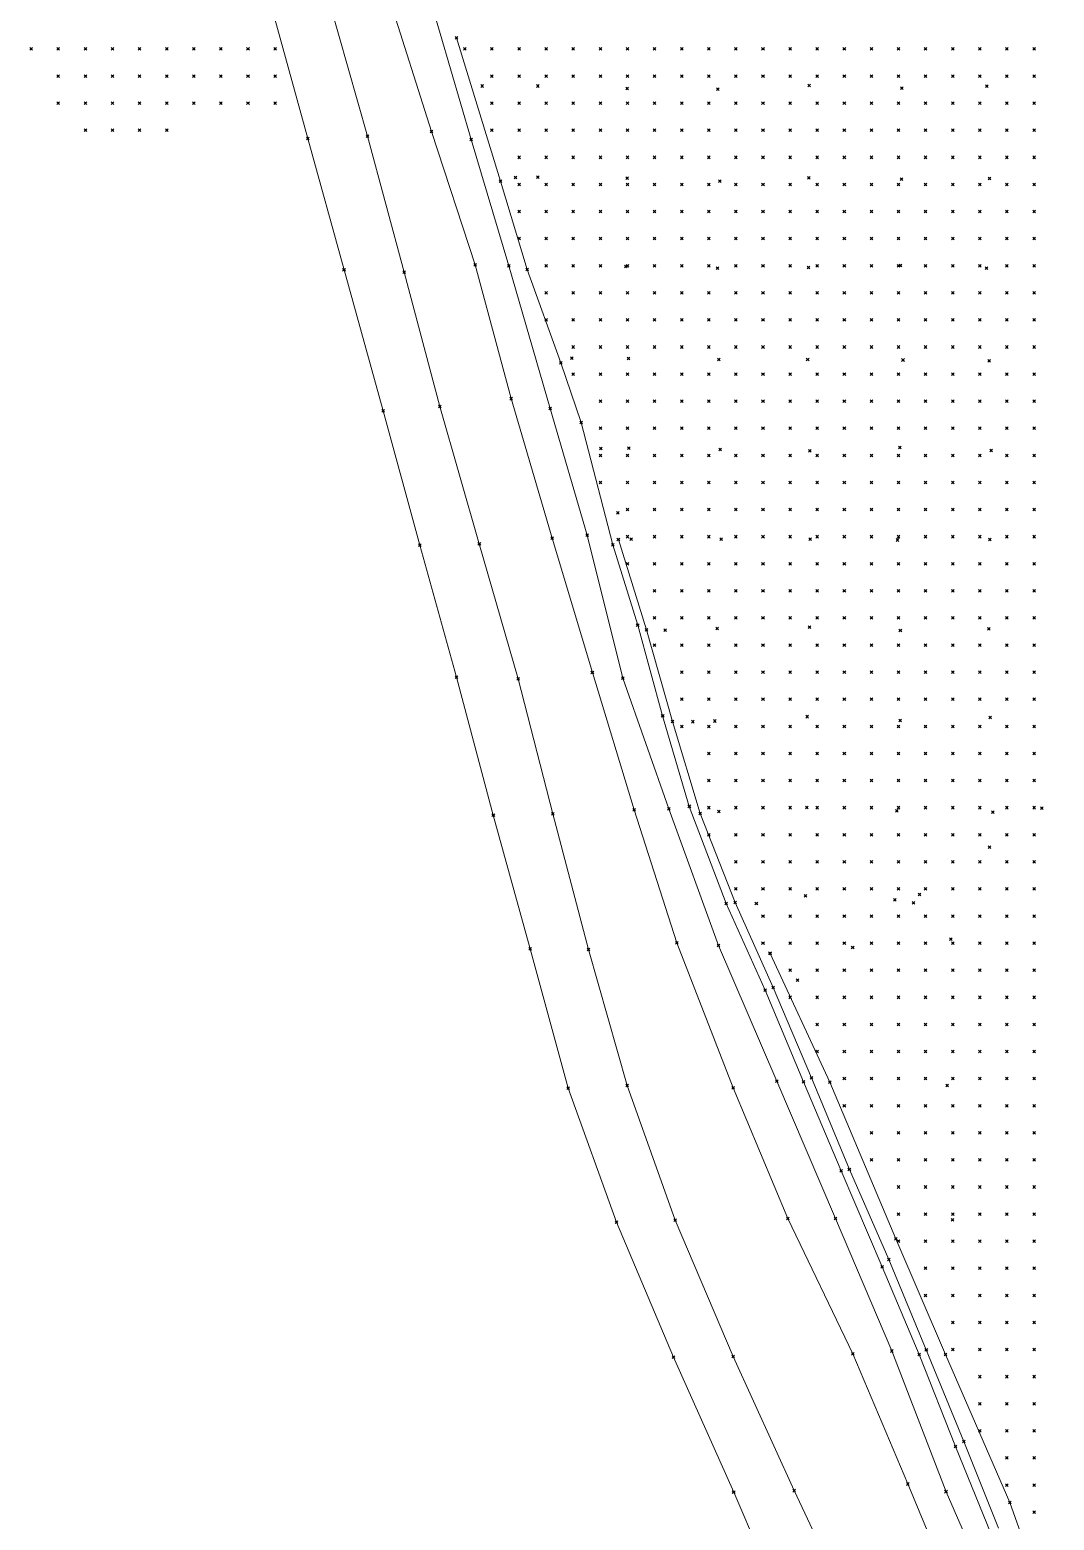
# Model space of a CAD drawing. Header units: metres. Extents: x 441556 to 446409, y 432338 to 461058.
# Drawn here: x 445126.3 to 445239.7, y 435101.6 to 435266.6 of the extents above; entities that cross this region are included whole.
import ezdxf

# ---------------------------------------------------------------- set-up
doc = ezdxf.new("R2010")
doc.units = ezdxf.units.M
doc.header["$MEASUREMENT"] = 0
doc.header["$PDMODE"] = 35
doc.header["$PDSIZE"] = 0.15
for name, color, linetype, lineweight in [('DTM-BRE-RevN_GRP_CANAL', 2, 'Continuous', 0), ('DTM-BRE-RevN_GRP_CANAL IRIGATIE JOS', 2, 'Continuous', 0), ('DTM-BRE-RevN_GRP_CANAL IRIGATIE SUS', 2, 'Continuous', 0), ('DTM-BRE-RevN_GRP_DIG', 2, 'Continuous', 0), ('DTM-BRE-RevN_GRP_TALUZ JOS', 2, 'Continuous', 0), ('DTM-NOK-RevN_LIDAR_co_lidar', 91, 'Continuous', 0), ('DTM-NOK-RevN_RTK', 32, 'Continuous', 0)]:
    doc.layers.add(name, color=color, linetype=linetype, lineweight=lineweight)

msp = doc.modelspace()

# ---------------------------------------------------------------- linework, layer by layer
at = {"layer": 'DTM-BRE-RevN_GRP_CANAL'}
for p, q in [((445173.507, 435265.708, 323.113), (445178.389, 435249.836, 322.747)), ((445178.389, 435249.836, 322.747), (445181.325, 435240.045, 322.667)), ((445181.325, 435240.045, 322.667), (445185.076, 435229.737, 322.396)), ((445185.076, 435229.737, 322.396), (445187.317, 435223.103, 322.24)), ((445187.317, 435223.103, 322.24), (445190.808, 435209.577, 322.082)), ((445190.808, 435209.577, 322.082), (445193.566, 435200.683, 321.963)), ((445194.539, 435200.153, 321.903), (445191.428, 435210.179, 322.074)), ((445193.566, 435200.683, 321.963), (445196.331, 435190.656, 321.864)), ((445197.419, 435190.02, 321.802), (445194.539, 435200.153, 321.903)), ((445196.331, 435190.656, 321.864), (445199.282, 435180.627, 321.712)), ((445200.469, 435179.826, 321.642), (445197.419, 435190.02, 321.802)), ((445199.282, 435180.627, 321.712), (445203.366, 435169.879, 321.466)), ((445204.352, 435169.983, 321.465), (445200.469, 435179.826, 321.642)), ((445203.366, 435169.879, 321.466), (445207.669, 435160.267, 321.37)), ((445208.545, 435160.584, 321.382), (445204.352, 435169.983, 321.465)), ((445207.669, 435160.267, 321.37), (445211.913, 435150.119, 321.209)), ((445212.806, 435150.577, 321.218), (445208.545, 435160.584, 321.382)), ((445211.913, 435150.119, 321.209), (445216.08, 435140.28, 321.242)), ((445216.988, 435140.433, 321.222), (445212.806, 435150.577, 321.218)), ((445216.08, 435140.28, 321.242), (445220.617, 435129.665, 321.015)), ((445221.357, 435130.466, 321.008), (445216.988, 435140.433, 321.222)), ((445225.507, 435120.48, 320.943), (445221.357, 435130.466, 321.008)), ((445220.617, 435129.665, 321.015), (445224.731, 435119.938, 320.972)), ((445229.649, 435110.31, 320.865), (445225.507, 435120.48, 320.943)), ((445224.731, 435119.938, 320.972), (445228.734, 435109.759, 320.93)), ((445228.734, 435109.759, 320.93), (445232.668, 435100.065, 320.944)), ((445233.477, 435100.715, 320.886), (445229.649, 435110.31, 320.865))]:
    msp.add_line(p, q, dxfattribs=at)
at = {"layer": 'DTM-BRE-RevN_GRP_CANAL IRIGATIE JOS'}
for p, q in [((445175.14, 435254.437, 323.882), (445170.474, 435270.442, 324.148)), ((445179.322, 435240.463, 323.62), (445175.14, 435254.437, 323.882)), ((445183.881, 435224.656, 323.449), (445179.322, 435240.463, 323.62)), ((445187.98, 435210.661, 323.747), (445183.881, 435224.656, 323.449)), ((445191.908, 435194.819, 323.618), (445187.98, 435210.661, 323.747)), ((445197.03, 435180.351, 323.24), (445191.908, 435194.819, 323.618)), ((445202.5, 435165.214, 323.079), (445197.03, 435180.351, 323.24)), ((445208.976, 435150.216, 322.935), (445202.5, 435165.214, 323.079)), ((445215.445, 435134.99, 322.825), (445208.976, 435150.216, 322.935)), ((445221.683, 435120.336, 322.569), (445215.445, 435134.99, 322.825)), ((445227.687, 435104.763, 322.643), (445221.683, 435120.336, 322.569)), ((445233.996, 435090.347, 322.447), (445227.687, 435104.763, 322.643))]:
    msp.add_line(p, q, dxfattribs=at)
at = {"layer": 'DTM-BRE-RevN_GRP_CANAL IRIGATIE SUS'}
for p, q in [((445214.845, 435150.11, 322.194), (445208.216, 435164.333, 322.397)), ((445222.141, 435132.743, 321.817), (445214.845, 435150.11, 322.194)), ((445227.625, 435119.962, 321.871), (445222.141, 435132.743, 321.817)), ((445234.741, 435103.553, 321.868), (445227.625, 435119.962, 321.871)), ((445239.656, 435089.823, 321.683), (445234.741, 435103.553, 321.868))]:
    msp.add_line(p, q, dxfattribs=at)
at = {"layer": 'DTM-BRE-RevN_GRP_DIG'}
for p, q in [((445157.06, 435254.567, 327.482), (445152.809, 435269.962, 327.557)), ((445163.683, 435254.81, 327.133), (445159.382, 435269.922, 327.257)), ((445161.07, 435240.001, 327.411), (445157.06, 435254.567, 327.482)), ((445167.712, 435239.772, 327.131), (445163.683, 435254.81, 327.133)), ((445165.404, 435224.409, 327.481), (445161.07, 435240.001, 327.411)), ((445171.686, 435224.88, 327.16), (445167.712, 435239.772, 327.131)), ((445169.461, 435209.533, 327.397), (445165.404, 435224.409, 327.481)), ((445176.043, 435209.686, 326.998), (445171.686, 435224.88, 327.16)), ((445173.515, 435194.915, 327.346), (445169.461, 435209.533, 327.397)), ((445180.353, 435194.743, 326.952), (445176.043, 435209.686, 326.998)), ((445177.593, 435179.653, 327.323), (445173.515, 435194.915, 327.346)), ((445184.162, 435179.786, 326.988), (445180.353, 435194.743, 326.952)), ((445181.663, 435164.854, 327.293), (445177.593, 435179.653, 327.323)), ((445188.128, 435164.787, 326.936), (445184.162, 435179.786, 326.988)), ((445185.879, 435149.415, 327.249), (445181.663, 435164.854, 327.293)), ((445192.39, 435149.719, 326.944), (445188.128, 435164.787, 326.936)), ((445191.235, 435134.593, 327.179), (445185.879, 435149.415, 327.249)), ((445197.73, 435134.812, 326.887), (445192.39, 435149.719, 326.944)), ((445197.518, 435119.666, 327.127), (445191.235, 435134.593, 327.179)), ((445204.134, 435119.715, 326.958), (445197.73, 435134.812, 326.887)), ((445204.189, 435104.703, 327.073), (445197.518, 435119.666, 327.127)), ((445210.886, 435104.877, 326.873), (445204.134, 435119.715, 326.958)), ((445210.71, 435089.696, 327.022), (445204.189, 435104.703, 327.073)), ((445218.053, 435089.663, 326.798), (445210.886, 435104.877, 326.873))]:
    msp.add_line(p, q, dxfattribs=at)
at = {"layer": 'DTM-BRE-RevN_GRP_TALUZ JOS'}
for p, q in [((445170.736, 435255.334, 324.012), (445165.974, 435270.424, 324.239)), ((445175.588, 435240.564, 323.701), (445170.736, 435255.334, 324.012)), ((445179.569, 435225.756, 323.638), (445175.588, 435240.564, 323.701)), ((445184.11, 435210.329, 323.542), (445179.569, 435225.756, 323.638)), ((445188.551, 435195.44, 323.605), (445184.11, 435210.329, 323.542)), ((445193.185, 435180.251, 323.414), (445188.551, 435195.44, 323.605)), ((445197.902, 435165.527, 323.18), (445193.185, 435180.251, 323.414)), ((445204.128, 435149.479, 322.853), (445197.902, 435165.527, 323.18)), ((445210.167, 435135, 322.588), (445204.128, 435149.479, 322.853)), ((445217.376, 435120.018, 322.545), (445210.167, 435135, 322.588)), ((445223.459, 435105.614, 322.662), (445217.376, 435120.018, 322.545)), ((445229.968, 435090.071, 322.475), (445223.459, 435105.614, 322.662))]:
    msp.add_line(p, q, dxfattribs=at)
at = {"layer": 'DTM-NOK-RevN_LIDAR_co_lidar'}
for p in [(445126.452, 435264.466, 323.407), (445129.451, 435264.466, 323.555), (445132.451, 435264.466, 323.743), (445135.45, 435264.466, 323.861), (445138.449, 435264.466, 323.908), (445141.449, 435264.466, 324.202), (445144.448, 435264.466, 324.545), (445147.448, 435264.466, 324.627), (445150.447, 435264.466, 324.764), (445153.446, 435264.466, 325.928), (445174.442, 435264.466, 323.072), (445177.441, 435264.466, 322.898), (445180.441, 435264.466, 323.053), (445183.44, 435264.466, 323.216), (445186.44, 435264.466, 323.287), (445189.439, 435264.466, 323.389), (445192.438, 435264.466, 323.394), (445195.438, 435264.466, 323.426), (445198.437, 435264.466, 323.461), (445201.436, 435264.466, 323.518), (445204.436, 435264.466, 323.605), (445207.435, 435264.466, 323.631), (445210.435, 435264.466, 323.613), (445213.434, 435264.466, 323.612), (445216.433, 435264.466, 323.702), (445219.433, 435264.466, 323.828), (445222.432, 435264.466, 323.925), (445225.432, 435264.466, 323.986), (445228.431, 435264.466, 323.988), (445231.43, 435264.466, 323.975), (445234.43, 435264.466, 323.963), (445237.429, 435264.466, 323.986), (445129.451, 435261.466, 323.527), (445132.451, 435261.466, 323.673), (445135.45, 435261.466, 323.765), (445138.449, 435261.466, 323.806), (445141.449, 435261.466, 324.062), (445144.448, 435261.466, 324.542), (445147.448, 435261.466, 324.677), (445150.447, 435261.466, 324.597), (445153.446, 435261.466, 325.531), (445177.441, 435261.466, 323.026), (445180.441, 435261.466, 323.064), (445183.44, 435261.466, 323.203), (445186.44, 435261.466, 323.281), (445189.439, 435261.466, 323.305), (445192.438, 435261.466, 323.347), (445195.438, 435261.466, 323.391), (445198.437, 435261.466, 323.377), (445201.436, 435261.466, 323.39), (445204.436, 435261.466, 323.436), (445207.435, 435261.466, 323.436), (445210.435, 435261.466, 323.458), (445213.434, 435261.466, 323.551), (445216.433, 435261.466, 323.663), (445219.433, 435261.466, 323.797), (445222.432, 435261.466, 323.915), (445225.432, 435261.466, 323.897), (445228.431, 435261.466, 323.861), (445231.43, 435261.466, 323.808), (445234.43, 435261.466, 323.805), (445237.429, 435261.466, 324.03), (445129.451, 435258.467, 323.487), (445132.451, 435258.467, 323.578), (445135.45, 435258.467, 323.68), (445138.449, 435258.467, 323.781), (445141.449, 435258.467, 323.981), (445144.448, 435258.467, 324.536), (445147.448, 435258.467, 324.694), (445150.447, 435258.467, 324.414), (445153.446, 435258.467, 325.204), (445177.441, 435258.467, 323.212), (445180.441, 435258.467, 323.116), (445183.44, 435258.467, 323.199), (445186.44, 435258.467, 323.23), (445189.439, 435258.467, 323.285), (445192.438, 435258.467, 323.304), (445195.438, 435258.467, 323.351), (445198.437, 435258.467, 323.321), (445201.436, 435258.467, 323.234), (445204.436, 435258.467, 323.289), (445207.435, 435258.467, 323.344), (445210.435, 435258.467, 323.423), (445213.434, 435258.467, 323.492), (445216.433, 435258.467, 323.61), (445219.433, 435258.467, 323.717), (445222.432, 435258.467, 323.796), (445225.432, 435258.467, 323.801), (445228.431, 435258.467, 323.737), (445231.43, 435258.467, 323.721), (445234.43, 435258.467, 323.868), (445237.429, 435258.467, 324.06), (445132.451, 435255.468, 323.54), (445135.45, 435255.468, 323.596), (445138.449, 435255.468, 323.682), (445141.449, 435255.468, 323.889), (445177.441, 435255.468, 323.624), (445180.441, 435255.468, 323.281), (445183.44, 435255.468, 323.222), (445186.44, 435255.468, 323.215), (445189.439, 435255.468, 323.263), (445192.438, 435255.468, 323.294), (445195.438, 435255.468, 323.267), (445198.437, 435255.468, 323.18), (445201.436, 435255.468, 323.199), (445204.436, 435255.468, 323.284), (445207.435, 435255.468, 323.365), (445210.435, 435255.468, 323.451), (445213.434, 435255.468, 323.548), (445216.433, 435255.468, 323.619), (445219.433, 435255.468, 323.646), (445222.432, 435255.468, 323.689), (445225.432, 435255.468, 323.628), (445228.431, 435255.468, 323.652), (445231.43, 435255.468, 323.835), (445234.43, 435255.468, 323.929), (445237.429, 435255.468, 324.027), (445180.441, 435252.468, 323.335), (445183.44, 435252.468, 323.098), (445186.44, 435252.468, 323.082), (445189.439, 435252.468, 323.104), (445192.438, 435252.468, 323.145), (445195.438, 435252.468, 323.168), (445198.437, 435252.468, 323.171), (445201.436, 435252.468, 323.194), (445204.436, 435252.468, 323.261), (445207.435, 435252.468, 323.356), (445210.435, 435252.468, 323.49), (445213.434, 435252.468, 323.544), (445216.433, 435252.468, 323.547), (445219.433, 435252.468, 323.505), (445222.432, 435252.468, 323.472), (445225.432, 435252.468, 323.605), (445228.431, 435252.468, 323.783), (445231.43, 435252.468, 323.872), (445234.43, 435252.468, 323.888), (445237.429, 435252.468, 323.968), (445180.441, 435249.469, 322.79), (445183.44, 435249.469, 323.004), (445186.44, 435249.469, 323.086), (445189.439, 435249.469, 323.01), (445192.438, 435249.469, 323.057), (445195.438, 435249.469, 323.115), (445198.437, 435249.469, 323.151), (445201.436, 435249.469, 323.158), (445204.436, 435249.469, 323.206), (445207.435, 435249.469, 323.301), (445210.435, 435249.469, 323.363), (445213.434, 435249.469, 323.436), (445216.433, 435249.469, 323.394), (445219.433, 435249.469, 323.305), (445222.432, 435249.469, 323.477), (445225.432, 435249.469, 323.658), (445228.431, 435249.469, 323.73), (445231.43, 435249.469, 323.754), (445234.43, 435249.469, 323.807), (445237.429, 435249.469, 323.958), (445180.441, 435246.47, 322.974), (445183.44, 435246.47, 322.963), (445186.44, 435246.47, 323.194), (445189.439, 435246.47, 323.045), (445192.438, 435246.47, 323.058), (445195.438, 435246.47, 323.103), (445198.437, 435246.47, 323.125), (445201.436, 435246.47, 323.09), (445204.436, 435246.47, 323.062), (445207.435, 435246.47, 323.128), (445210.435, 435246.47, 323.22), (445213.434, 435246.47, 323.214), (445216.433, 435246.47, 323.276), (445219.433, 435246.47, 323.412), (445222.432, 435246.47, 323.541), (445225.432, 435246.47, 323.617), (445228.431, 435246.47, 323.645), (445231.43, 435246.47, 323.68), (445234.43, 435246.47, 323.736), (445237.429, 435246.47, 323.791), (445180.441, 435243.47, 323.131), (445183.44, 435243.47, 322.709), (445186.44, 435243.47, 323.19), (445189.439, 435243.47, 323.069), (445192.438, 435243.47, 322.948), (445195.438, 435243.47, 322.982), (445198.437, 435243.47, 322.983), (445201.436, 435243.47, 322.95), (445204.436, 435243.47, 322.985), (445207.435, 435243.47, 323.008), (445210.435, 435243.47, 323.015), (445213.434, 435243.47, 323.131), (445216.433, 435243.47, 323.33), (445219.433, 435243.47, 323.44), (445222.432, 435243.47, 323.482), (445225.432, 435243.47, 323.517), (445228.431, 435243.47, 323.58), (445231.43, 435243.47, 323.601), (445234.43, 435243.47, 323.624), (445237.429, 435243.47, 323.761), (445183.44, 435240.471, 322.421), (445186.44, 435240.471, 322.575), (445189.439, 435240.471, 322.796), (445192.438, 435240.471, 322.855), (445195.438, 435240.471, 322.879), (445198.437, 435240.471, 322.888), (445201.436, 435240.471, 322.895), (445204.436, 435240.471, 322.867), (445207.435, 435240.471, 322.882), (445210.435, 435240.471, 323.05), (445213.434, 435240.471, 323.213), (445216.433, 435240.471, 323.317), (445219.433, 435240.471, 323.323), (445222.432, 435240.471, 323.372), (445225.432, 435240.471, 323.409), (445228.431, 435240.471, 323.419), (445231.43, 435240.471, 323.52), (445234.43, 435240.471, 323.603), (445237.429, 435240.471, 323.682), (445183.44, 435237.471, 322.596), (445186.44, 435237.471, 322.535), (445189.439, 435237.471, 322.871), (445192.438, 435237.471, 322.788), (445195.438, 435237.471, 322.787), (445198.437, 435237.471, 322.786), (445201.436, 435237.471, 322.766), (445204.436, 435237.471, 322.821), (445207.435, 435237.471, 323.013), (445210.435, 435237.471, 323.133), (445213.434, 435237.471, 323.225), (445216.433, 435237.471, 323.243), (445219.433, 435237.471, 323.254), (445222.432, 435237.471, 323.26), (445225.432, 435237.471, 323.309), (445228.431, 435237.471, 323.425), (445231.43, 435237.471, 323.473), (445234.43, 435237.471, 323.519), (445237.429, 435237.471, 323.658), (445183.44, 435234.472, 322.902), (445186.44, 435234.472, 322.521), (445189.439, 435234.472, 322.793), (445192.438, 435234.472, 322.715), (445195.438, 435234.472, 322.634), (445198.437, 435234.472, 322.613), (445201.436, 435234.472, 322.763), (445204.436, 435234.472, 322.991), (445207.435, 435234.472, 323.086), (445210.435, 435234.472, 323.075), (445213.434, 435234.472, 323.12), (445216.433, 435234.472, 323.168), (445219.433, 435234.472, 323.185), (445222.432, 435234.472, 323.212), (445225.432, 435234.472, 323.347), (445228.431, 435234.472, 323.382), (445231.43, 435234.472, 323.415), (445234.43, 435234.472, 323.524), (445237.429, 435234.472, 323.603), (445186.44, 435231.473, 322.501), (445189.439, 435231.473, 322.619), (445192.438, 435231.473, 322.613), (445195.438, 435231.473, 322.559), (445198.437, 435231.473, 322.706), (445201.436, 435231.473, 322.878), (445204.436, 435231.473, 323.004), (445207.435, 435231.473, 323), (445210.435, 435231.473, 322.955), (445213.434, 435231.473, 322.991), (445216.433, 435231.473, 323.059), (445219.433, 435231.473, 323.142), (445222.432, 435231.473, 323.267), (445225.432, 435231.473, 323.302), (445228.431, 435231.473, 323.344), (445231.43, 435231.473, 323.423), (445234.43, 435231.473, 323.52), (445237.429, 435231.473, 323.653), (445186.44, 435228.473, 322.369), (445189.439, 435228.473, 322.345), (445192.438, 435228.473, 322.558), (445195.438, 435228.473, 322.622), (445198.437, 435228.473, 322.737), (445201.436, 435228.473, 322.882), (445204.436, 435228.473, 322.939), (445207.435, 435228.473, 322.951), (445210.435, 435228.473, 322.941), (445213.434, 435228.473, 322.956), (445216.433, 435228.473, 323.019), (445219.433, 435228.473, 323.14), (445222.432, 435228.473, 323.19), (445225.432, 435228.473, 323.274), (445228.431, 435228.473, 323.326), (445231.43, 435228.473, 323.38), (445234.43, 435228.473, 323.53), (445237.429, 435228.473, 323.663), (445189.439, 435225.474, 322.298), (445192.438, 435225.474, 322.525), (445195.438, 435225.474, 322.635), (445198.437, 435225.474, 322.728), (445201.436, 435225.474, 322.831), (445204.436, 435225.474, 322.912), (445207.435, 435225.474, 322.912), (445210.435, 435225.474, 322.923), (445213.434, 435225.474, 323.02), (445216.433, 435225.474, 323.101), (445219.433, 435225.474, 323.165), (445222.432, 435225.474, 323.269), (445225.432, 435225.474, 323.266), (445228.431, 435225.474, 323.308), (445231.43, 435225.474, 323.423), (445234.43, 435225.474, 323.538), (445237.429, 435225.474, 323.613), (445189.439, 435222.474, 322.426), (445192.438, 435222.474, 322.504), (445195.438, 435222.474, 322.625), (445198.437, 435222.474, 322.739), (445201.436, 435222.474, 322.81), (445204.436, 435222.474, 322.867), (445207.435, 435222.474, 322.928), (445210.435, 435222.474, 323.018), (445213.434, 435222.474, 323.056), (445216.433, 435222.474, 323.106), (445219.433, 435222.474, 323.228), (445222.432, 435222.474, 323.267), (445225.432, 435222.474, 323.297), (445228.431, 435222.474, 323.402), (445231.43, 435222.474, 323.475), (445234.43, 435222.474, 323.537), (445237.429, 435222.474, 323.59), (445189.439, 435219.475, 322.577), (445192.438, 435219.475, 322.437), (445195.438, 435219.475, 322.652), (445198.437, 435219.475, 322.75), (445201.436, 435219.475, 322.757), (445204.436, 435219.475, 322.888), (445207.435, 435219.475, 322.967), (445210.435, 435219.475, 323.026), (445213.434, 435219.475, 323.12), (445216.433, 435219.475, 323.15), (445219.433, 435219.475, 323.22), (445222.432, 435219.475, 323.33), (445225.432, 435219.475, 323.391), (445228.431, 435219.475, 323.44), (445231.43, 435219.475, 323.456), (445234.43, 435219.475, 323.486), (445237.429, 435219.475, 323.528), (445189.439, 435216.476, 322.906), (445192.438, 435216.476, 322.307), (445195.438, 435216.476, 322.65), (445198.437, 435216.476, 322.654), (445201.436, 435216.476, 322.713), (445204.436, 435216.476, 322.812), (445207.435, 435216.476, 322.916), (445210.435, 435216.476, 323.039), (445213.434, 435216.476, 323.071), (445216.433, 435216.476, 323.128), (445219.433, 435216.476, 323.236), (445222.432, 435216.476, 323.328), (445225.432, 435216.476, 323.412), (445228.431, 435216.476, 323.404), (445231.43, 435216.476, 323.371), (445234.43, 435216.476, 323.392), (445237.429, 435216.476, 323.52), (445192.438, 435213.476, 322.023), (445195.438, 435213.476, 322.319), (445198.437, 435213.476, 322.55), (445201.436, 435213.476, 322.675), (445204.436, 435213.476, 322.828), (445207.435, 435213.476, 322.93), (445210.435, 435213.476, 322.982), (445213.434, 435213.476, 323.054), (445216.433, 435213.476, 323.146), (445219.433, 435213.476, 323.231), (445222.432, 435213.476, 323.262), (445225.432, 435213.476, 323.267), (445228.431, 435213.476, 323.278), (445231.43, 435213.476, 323.357), (445234.43, 435213.476, 323.474), (445237.429, 435213.476, 323.573), (445192.438, 435210.477, 321.888), (445195.438, 435210.477, 321.932), (445198.437, 435210.477, 322.408), (445201.436, 435210.477, 322.574), (445204.436, 435210.477, 322.753), (445207.435, 435210.477, 322.88), (445210.435, 435210.477, 323.001), (445213.434, 435210.477, 323.099), (445216.433, 435210.477, 323.148), (445219.433, 435210.477, 323.132), (445222.432, 435210.477, 323.097), (445225.432, 435210.477, 323.085), (445228.431, 435210.477, 323.25), (445231.43, 435210.477, 323.416), (445234.43, 435210.477, 323.51), (445237.429, 435210.477, 323.556), (445192.438, 435207.478, 321.524), (445195.438, 435207.478, 321.518), (445198.437, 435207.478, 322.058), (445201.436, 435207.478, 322.455), (445204.436, 435207.478, 322.734), (445207.435, 435207.478, 322.92), (445210.435, 435207.478, 323.031), (445213.434, 435207.478, 323.086), (445216.433, 435207.478, 323.061), (445219.433, 435207.478, 323.015), (445222.432, 435207.478, 323.015), (445225.432, 435207.478, 323.13), (445228.431, 435207.478, 323.297), (445231.43, 435207.478, 323.402), (445234.43, 435207.478, 323.488), (445237.429, 435207.478, 323.527), (445195.438, 435204.478, 321.461), (445198.437, 435204.478, 322.054), (445201.436, 435204.478, 322.631), (445204.436, 435204.478, 322.801), (445207.435, 435204.478, 322.94), (445210.435, 435204.478, 323.028), (445213.434, 435204.478, 323.014), (445216.433, 435204.478, 322.945), (445219.433, 435204.478, 322.967), (445222.432, 435204.478, 323.089), (445225.432, 435204.478, 323.195), (445228.431, 435204.478, 323.287), (445231.43, 435204.478, 323.384), (445234.43, 435204.478, 323.445), (445237.429, 435204.478, 323.445), (445195.438, 435201.479, 321.617), (445198.437, 435201.479, 322.061), (445201.436, 435201.479, 322.723), (445204.436, 435201.479, 322.828), (445207.435, 435201.479, 322.971), (445210.435, 435201.479, 323.024), (445213.434, 435201.479, 322.934), (445216.433, 435201.479, 322.926), (445219.433, 435201.479, 323.054), (445222.432, 435201.479, 323.179), (445225.432, 435201.479, 323.252), (445228.431, 435201.479, 323.296), (445231.43, 435201.479, 323.331), (445234.43, 435201.479, 323.336), (445237.429, 435201.479, 323.358), (445195.438, 435198.479, 322.157), (445198.437, 435198.479, 322.23), (445201.436, 435198.479, 322.774), (445204.436, 435198.479, 322.814), (445207.435, 435198.479, 322.756), (445210.435, 435198.479, 322.744), (445213.434, 435198.479, 322.855), (445216.433, 435198.479, 322.994), (445219.433, 435198.479, 323.131), (445222.432, 435198.479, 323.207), (445225.432, 435198.479, 323.253), (445228.431, 435198.479, 323.254), (445231.43, 435198.479, 323.226), (445234.43, 435198.479, 323.233), (445237.429, 435198.479, 323.244), (445198.437, 435195.48, 321.651), (445201.436, 435195.48, 322.431), (445204.436, 435195.48, 322.596), (445207.435, 435195.48, 322.58), (445210.435, 435195.48, 322.731), (445213.434, 435195.48, 322.925), (445216.433, 435195.48, 323.052), (445219.433, 435195.48, 323.143), (445222.432, 435195.48, 323.183), (445225.432, 435195.48, 323.174), (445228.431, 435195.48, 323.162), (445231.43, 435195.48, 323.127), (445234.43, 435195.48, 323.122), (445237.429, 435195.48, 323.123), (445198.437, 435192.481, 321.394), (445201.436, 435192.481, 321.987), (445204.436, 435192.481, 322.504), (445207.435, 435192.481, 322.629), (445210.435, 435192.481, 322.781), (445213.434, 435192.481, 322.964), (445216.433, 435192.481, 323.062), (445219.433, 435192.481, 323.092), (445222.432, 435192.481, 323.1), (445225.432, 435192.481, 323.079), (445228.431, 435192.481, 323.039), (445231.43, 435192.481, 323.015), (445234.43, 435192.481, 323.014), (445237.429, 435192.481, 323.016), (445198.437, 435189.481, 321.693), (445201.436, 435189.481, 321.979), (445204.436, 435189.481, 322.62), (445207.435, 435189.481, 322.7), (445210.435, 435189.481, 322.814), (445213.434, 435189.481, 322.95), (445216.433, 435189.481, 323.001), (445219.433, 435189.481, 322.994), (445222.432, 435189.481, 322.957), (445225.432, 435189.481, 322.909), (445228.431, 435189.481, 322.861), (445231.43, 435189.481, 322.88), (445234.43, 435189.481, 322.931), (445237.429, 435189.481, 323.043), (445201.436, 435186.482, 321.672), (445204.436, 435186.482, 322.471), (445207.435, 435186.482, 322.656), (445210.435, 435186.482, 322.767), (445213.434, 435186.482, 322.873), (445216.433, 435186.482, 322.898), (445219.433, 435186.482, 322.9), (445222.432, 435186.482, 322.834), (445225.432, 435186.482, 322.729), (445228.431, 435186.482, 322.719), (445231.43, 435186.482, 322.831), (445234.43, 435186.482, 323.002), (445237.429, 435186.482, 323.079), (445201.436, 435183.482, 321.47), (445204.436, 435183.482, 322.246), (445207.435, 435183.482, 322.541), (445210.435, 435183.482, 322.696), (445213.434, 435183.482, 322.768), (445216.433, 435183.482, 322.779), (445219.433, 435183.482, 322.772), (445222.432, 435183.482, 322.718), (445225.432, 435183.482, 322.657), (445228.431, 435183.482, 322.712), (445231.43, 435183.482, 322.901), (445234.43, 435183.482, 323.063), (445237.429, 435183.482, 322.962), (445201.436, 435180.483, 321.62), (445204.436, 435180.483, 321.914), (445207.435, 435180.483, 322.454), (445210.435, 435180.483, 322.614), (445213.434, 435180.483, 322.709), (445216.433, 435180.483, 322.693), (445219.433, 435180.483, 322.655), (445222.432, 435180.483, 322.695), (445225.432, 435180.483, 322.811), (445228.431, 435180.483, 322.983), (445231.43, 435180.483, 322.902), (445234.43, 435180.483, 322.851), (445237.429, 435180.483, 322.836), (445201.436, 435177.484, 321.934), (445204.436, 435177.484, 321.759), (445207.435, 435177.484, 322.388), (445210.435, 435177.484, 322.554), (445213.434, 435177.484, 322.718), (445216.433, 435177.484, 322.696), (445219.433, 435177.484, 322.744), (445222.432, 435177.484, 322.876), (445225.432, 435177.484, 322.912), (445228.431, 435177.484, 322.829), (445231.43, 435177.484, 322.672), (445234.43, 435177.484, 322.71), (445237.429, 435177.484, 322.799), (445204.436, 435174.484, 321.35), (445207.435, 435174.484, 321.754), (445210.435, 435174.484, 322.462), (445213.434, 435174.484, 322.685), (445216.433, 435174.484, 322.798), (445219.433, 435174.484, 322.914), (445222.432, 435174.484, 322.972), (445225.432, 435174.484, 322.831), (445228.431, 435174.484, 322.666), (445231.43, 435174.484, 322.628), (445234.43, 435174.484, 322.659), (445237.429, 435174.484, 322.765), (445204.436, 435171.485, 321.26), (445207.435, 435171.485, 321.587), (445210.435, 435171.485, 322.498), (445213.434, 435171.485, 322.746), (445216.433, 435171.485, 322.852), (445219.433, 435171.485, 322.853), (445222.432, 435171.485, 322.845), (445225.432, 435171.485, 322.738), (445228.431, 435171.485, 322.605), (445231.43, 435171.485, 322.558), (445234.43, 435171.485, 322.67), (445237.429, 435171.485, 322.814), (445207.435, 435168.486, 321.942), (445210.435, 435168.486, 322.727), (445213.434, 435168.486, 322.943), (445216.433, 435168.486, 322.863), (445219.433, 435168.486, 322.761), (445222.432, 435168.486, 322.802), (445225.432, 435168.486, 322.637), (445228.431, 435168.486, 322.552), (445231.43, 435168.486, 322.629), (445234.43, 435168.486, 322.685), (445237.429, 435168.486, 322.649), (445207.435, 435165.486, 322.442), (445210.435, 435165.486, 322.535), (445213.434, 435165.486, 322.663), (445216.433, 435165.486, 322.562), (445219.433, 435165.486, 322.811), (445222.432, 435165.486, 322.811), (445225.432, 435165.486, 322.685), (445228.431, 435165.486, 322.624), (445231.43, 435165.486, 322.546), (445234.43, 435165.486, 322.567), (445237.429, 435165.486, 322.648), (445210.435, 435162.487, 321.745), (445213.434, 435162.487, 322.258), (445216.433, 435162.487, 322.696), (445219.433, 435162.487, 322.961), (445222.432, 435162.487, 322.956), (445225.432, 435162.487, 322.705), (445228.431, 435162.487, 322.502), (445231.43, 435162.487, 322.509), (445234.43, 435162.487, 322.583), (445237.429, 435162.487, 322.666), (445210.435, 435159.487, 321.466), (445213.434, 435159.487, 321.942), (445216.433, 435159.487, 322.914), (445219.433, 435159.487, 323.069), (445222.432, 435159.487, 322.899), (445225.432, 435159.487, 322.649), (445228.431, 435159.487, 322.536), (445231.43, 435159.487, 322.574), (445234.43, 435159.487, 322.583), (445237.429, 435159.487, 322.623), (445213.434, 435156.488, 322.159), (445216.433, 435156.488, 323.34), (445219.433, 435156.488, 323.23), (445222.432, 435156.488, 322.96), (445225.432, 435156.488, 322.696), (445228.431, 435156.488, 322.549), (445231.43, 435156.488, 322.537), (445234.43, 435156.488, 322.621), (445237.429, 435156.488, 322.732), (445213.434, 435153.489, 322.025), (445216.433, 435153.489, 322.943), (445219.433, 435153.489, 323.175), (445222.432, 435153.489, 322.934), (445225.432, 435153.489, 322.681), (445228.431, 435153.489, 322.55), (445231.43, 435153.489, 322.62), (445234.43, 435153.489, 322.704), (445237.429, 435153.489, 322.721), (445216.433, 435150.489, 322.572), (445219.433, 435150.489, 323.056), (445222.432, 435150.489, 322.849), (445225.432, 435150.489, 322.705), (445228.431, 435150.489, 322.65), (445231.43, 435150.489, 322.68), (445234.43, 435150.489, 322.665), (445237.429, 435150.489, 322.584), (445216.433, 435147.49, 322.014), (445219.433, 435147.49, 322.601), (445222.432, 435147.49, 322.531), (445225.432, 435147.49, 322.48), (445228.431, 435147.49, 322.574), (445231.43, 435147.49, 322.539), (445234.43, 435147.49, 322.462), (445237.429, 435147.49, 322.442), (445219.433, 435144.49, 321.743), (445222.432, 435144.49, 322.184), (445225.432, 435144.49, 322.3), (445228.431, 435144.49, 322.364), (445231.43, 435144.49, 322.345), (445234.43, 435144.49, 322.351), (445237.429, 435144.49, 322.411), (445219.433, 435141.491, 321.22), (445222.432, 435141.491, 321.987), (445225.432, 435141.491, 322.177), (445228.431, 435141.491, 322.255), (445231.43, 435141.491, 322.278), (445234.43, 435141.491, 322.31), (445237.429, 435141.491, 322.335), (445222.432, 435138.492, 321.724), (445225.432, 435138.492, 322.146), (445228.431, 435138.492, 322.233), (445231.43, 435138.492, 322.222), (445234.43, 435138.492, 322.237), (445237.429, 435138.492, 322.305), (445222.432, 435135.492, 321.79), (445225.432, 435135.492, 322.288), (445228.431, 435135.492, 322.237), (445231.43, 435135.492, 322.182), (445234.43, 435135.492, 322.224), (445237.429, 435135.492, 322.333), (445222.432, 435132.493, 321.642), (445225.432, 435132.493, 321.817), (445228.431, 435132.493, 322.21), (445231.43, 435132.493, 322.304), (445234.43, 435132.493, 322.328), (445237.429, 435132.493, 322.424), (445225.432, 435129.494, 321.216), (445228.431, 435129.494, 322.19), (445231.43, 435129.494, 322.509), (445234.43, 435129.494, 322.417), (445237.429, 435129.494, 322.378), (445225.432, 435126.494, 321.003), (445228.431, 435126.494, 322.117), (445231.43, 435126.494, 322.688), (445234.43, 435126.494, 322.481), (445237.429, 435126.494, 322.294), (445228.431, 435123.495, 321.971), (445231.43, 435123.495, 322.9), (445234.43, 435123.495, 322.693), (445237.429, 435123.495, 322.356), (445228.431, 435120.495, 321.995), (445231.43, 435120.495, 322.939), (445234.43, 435120.495, 322.866), (445237.429, 435120.495, 322.49), (445231.43, 435117.496, 322.257), (445234.43, 435117.496, 322.651), (445237.429, 435117.496, 322.384), (445231.43, 435114.497, 321.488), (445234.43, 435114.497, 322.046), (445237.429, 435114.497, 322.1), (445231.43, 435111.497, 320.867), (445234.43, 435111.497, 321.38), (445237.429, 435111.497, 321.97), (445234.43, 435108.498, 321.36), (445237.429, 435108.498, 322.134), (445234.43, 435105.499, 321.758), (445237.429, 435105.499, 322.32), (445237.429, 435102.499, 321.556)]:
    msp.add_point(p, dxfattribs=at)
at = {"layer": 'DTM-NOK-RevN_RTK'}
for p in [(445173.507, 435265.708, 323.113), (445176.363, 435260.367, 323.281), (445182.524, 435260.367, 323.178), (445212.541, 435260.42, 323.515), (445232.192, 435260.333, 323.677), (445192.39, 435260.104, 323.359), (445202.431, 435260.015, 323.334), (445222.802, 435260.136, 323.81), (445157.06, 435254.567, 327.482), (445163.683, 435254.81, 327.133), (445170.736, 435255.334, 324.012), (445175.14, 435254.437, 323.882), (445178.389, 435249.836, 322.747), (445180.044, 435250.247, 323.021), (445182.533, 435250.288, 322.917), (445192.408, 435250.175, 323.04), (445202.659, 435249.845, 323.13), (445212.499, 435250.201, 323.422), (445222.748, 435250.065, 323.521), (445232.494, 435250.115, 323.779), (445175.588, 435240.564, 323.701), (445161.07, 435240.001, 327.411), (445167.712, 435239.772, 327.131), (445179.322, 435240.463, 323.62), (445181.325, 435240.045, 322.667), (445192.247, 435240.38, 322.804), (445202.384, 435240.19, 322.935), (445212.465, 435240.267, 323.169), (445222.657, 435240.504, 323.423), (445232.156, 435240.211, 323.613), (445185.076, 435229.737, 322.396), (445186.268, 435230.254, 322.716), (445192.545, 435230.197, 322.605), (445202.548, 435230.088, 323.02), (445212.376, 435230.09, 322.947), (445222.927, 435230.034, 323.271), (445232.448, 435229.953, 323.479), (445179.569, 435225.756, 323.638), (445165.404, 435224.409, 327.481), (445171.686, 435224.88, 327.16), (445183.881, 435224.656, 323.449), (445187.317, 435223.103, 322.24), (445189.48, 435220.226, 322.459), (445192.587, 435220.286, 322.572), (445202.687, 435220.122, 322.805), (445212.602, 435219.984, 323.065), (445222.586, 435220.344, 323.253), (445232.695, 435220.022, 323.403), (445191.386, 435213.116, 322.582), (445169.461, 435209.533, 327.397), (445176.043, 435209.686, 326.998), (445184.11, 435210.329, 323.542), (445187.98, 435210.661, 323.747), (445190.808, 435209.577, 322.082), (445191.428, 435210.179, 322.074), (445192.846, 435210.213, 322.584), (445202.804, 435210.187, 322.715), (445212.646, 435210.216, 323.058), (445222.303, 435210.112, 323.041), (445232.529, 435210.162, 323.481), (445193.566, 435200.683, 321.963), (445194.539, 435200.153, 321.903), (445196.608, 435200.116, 322.743), (445202.362, 435200.304, 322.823), (445212.595, 435200.454, 322.867), (445222.632, 435200.097, 323.251), (445232.416, 435200.269, 323.309), (445173.515, 435194.915, 327.346), (445180.353, 435194.743, 326.952), (445188.551, 435195.44, 323.605), (445191.908, 435194.819, 323.618), (445196.331, 435190.656, 321.864), (445197.419, 435190.02, 321.802), (445199.67, 435190.002, 322.537), (445202.094, 435190.074, 322.613), (445212.33, 435190.556, 322.942), (445222.606, 435190.132, 323.001), (445232.571, 435190.472, 323.015), (445177.593, 435179.653, 327.323), (445184.162, 435179.786, 326.988), (445193.185, 435180.251, 323.414), (445197.03, 435180.351, 323.24), (445199.282, 435180.627, 321.712), (445200.469, 435179.826, 321.642), (445202.55, 435180.056, 322.51), (445212.274, 435180.515, 322.698), (445222.233, 435180.134, 322.766), (445232.852, 435179.992, 323.003), (445238.3, 435180.436, 323.388), (445232.498, 435176.101, 323.052), (445203.366, 435169.879, 321.466), (445204.352, 435169.983, 321.465), (445206.698, 435169.857, 322.422), (445212.125, 435170.722, 322.658), (445222.035, 435170.276, 322.781), (445224.089, 435169.941, 322.736), (445224.763, 435170.87, 322.857), (445181.663, 435164.854, 327.293), (445188.128, 435164.787, 326.936), (445197.902, 435165.527, 323.18), (445202.5, 435165.214, 323.079), (445217.358, 435165.007, 322.511), (445228.23, 435165.936, 322.695), (445208.207, 435164.38, 322.375), (445208.216, 435164.333, 322.397), (445211.262, 435161.386, 322.325), (445207.669, 435160.267, 321.37), (445208.545, 435160.584, 321.382), (445208.976, 435150.216, 322.935), (445211.913, 435150.119, 321.209), (445212.806, 435150.577, 321.218), (445214.845, 435150.11, 322.194), (445185.879, 435149.415, 327.249), (445192.39, 435149.719, 326.944), (445204.128, 435149.479, 322.853), (445227.803, 435149.711, 322.622), (445216.08, 435140.28, 321.242), (445216.988, 435140.433, 321.222), (445210.167, 435135, 322.588), (445215.445, 435134.99, 322.825), (445191.235, 435134.593, 327.179), (445197.73, 435134.812, 326.887), (445228.42, 435134.859, 322.218), (445222.141, 435132.743, 321.817), (445221.357, 435130.466, 321.008), (445220.617, 435129.665, 321.015), (445221.683, 435120.336, 322.569), (445225.507, 435120.48, 320.943), (445197.518, 435119.666, 327.127), (445204.134, 435119.715, 326.958), (445217.376, 435120.018, 322.545), (445224.731, 435119.938, 320.972), (445227.625, 435119.962, 321.871), (445229.649, 435110.31, 320.865), (445228.734, 435109.759, 320.93), (445223.459, 435105.614, 322.662), (445204.189, 435104.703, 327.073), (445210.886, 435104.877, 326.873), (445227.687, 435104.763, 322.643), (445234.741, 435103.553, 321.868)]:
    msp.add_point(p, dxfattribs=at)

doc.saveas('drawing.dxf')
